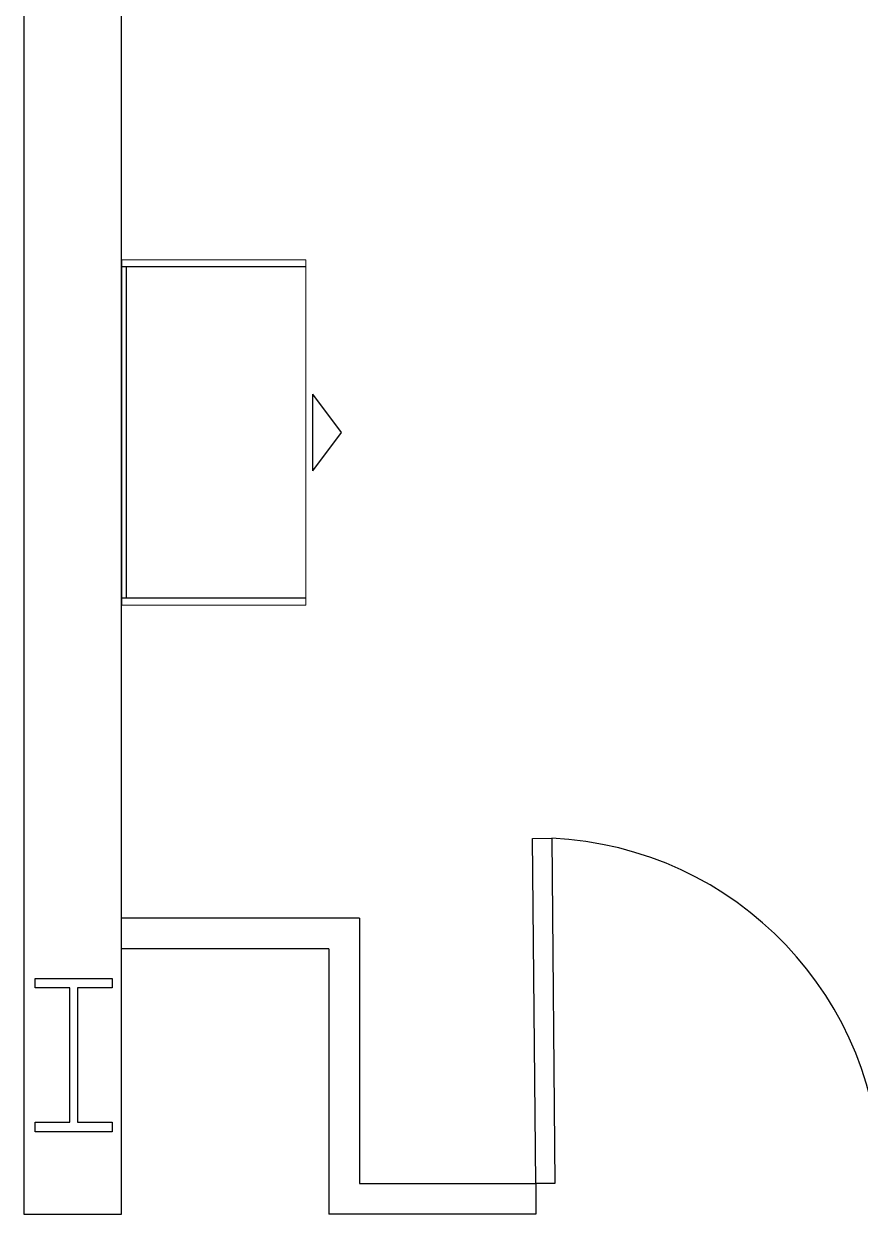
# Model space of a CAD drawing. Extents: x -15 to 8521, y -5327 to 1905.
# Drawn here: x -3 to 215, y 978.9 to 1289.3 of the extents above; entities that cross this region are included whole.
import ezdxf

# ---------------------------------------------------------------- set-up
doc = ezdxf.new("R2010")
doc.units = 0
for name, color, linetype in [('AR-DIV', 2, 'Continuous'), ('AR-EST', 4, 'Continuous'), ('AR-MOB', 2, 'Continuous'), ('AR-PAR-ALV', 5, 'Continuous'), ('AR-POR', 1, 'Continuous')]:
    doc.layers.add(name, color=color, linetype=linetype)

# ---------------------------------------------------------------- blocks, each defined once
blk = doc.blocks.new('porta')
at = {"color": 2}
blk.add_lwpolyline([(0, 0), (0, 0.9), (0.05, 0.9), (0.05, 0)], close=True, dxfattribs=at)
at = {"color": 1}
blk.add_arc((0.0001, 0.0014), 0.9, 359.3457, 86.819, dxfattribs=at)
blk = doc.blocks.new('ARM-ALTO')
at = {"color": 0, "linetype": 'Continuous', "lineweight": 15}
for p, q in [((2109.7842, 1073.1184), (2109.3042, 1073.1184)), ((2109.3042, 1072.2184), (2109.3042, 1073.1184)), ((2109.7842, 1073.1184), (2109.7842, 1072.2184)), ((2109.7842, 1072.2184), (2109.3042, 1072.2184)), ((2109.7842, 1072.2184), (2109.3042, 1072.2184)), ((2109.7842, 1072.2184), (2109.3042, 1072.2184))]:
    blk.add_line(p, q, dxfattribs=at)
at = {"color": 0}
for p, q in [((2109.7842, 1073.1004), (2109.3042, 1073.1004)), ((2109.3162, 1072.2364), (2109.3162, 1073.1004)), ((2109.8026, 1072.7684), (2109.8026, 1072.5684)), ((2109.8026, 1072.7684), (2109.8776, 1072.6684)), ((2109.8776, 1072.6684), (2109.8026, 1072.5684)), ((2109.7842, 1072.2364), (2109.3042, 1072.2364))]:
    blk.add_line(p, q, dxfattribs=at)

msp = doc.modelspace()

# ---------------------------------------------------------------- linework, layer by layer
at = {"layer": 'AR-DIV'}
for p, q in [((22.53, 1048.077), (22.53, 1056.077)), ((84.516, 1056.077), (22.53, 1056.077)), ((84.516, 1056.077), (22.53, 1056.077)), ((84.516, 1056.077), (84.516, 986.9)), ((84.516, 1056.077), (84.516, 986.9)), ((76.516, 1048.077), (22.53, 1048.077)), ((76.516, 1048.077), (22.53, 1048.077)), ((76.516, 1048.077), (76.516, 978.9)), ((76.516, 1048.077), (76.516, 978.9)), ((84.516, 986.9), (130.448, 986.9)), ((130.448, 986.9), (130.448, 978.9)), ((130.448, 978.9), (76.489, 978.9))]:
    msp.add_line(p, q, dxfattribs=at)
at = {"layer": 'AR-EST'}
msp.add_lwpolyline([(0.03, 1040.4), (20.03, 1040.4), (20.03, 1037.9), (11.03, 1037.9), (11.03, 1002.9), (20.03, 1002.9), (20.03, 1000.4), (0.03, 1000.4), (0.03, 1002.9), (9.03, 1002.9), (9.03, 1037.9), (0.03, 1037.9), (0.03, 1040.4)], dxfattribs=at)
at = {"layer": 'AR-PAR-ALV'}
msp.add_lwpolyline([(22.53, 978.9), (22.53, 1720.4), (-2.97, 1720.4), (-2.97, 978.9)], close=True, dxfattribs=at)

# ---------------------------------------------------------------- block references
at = {"layer": 'AR-MOB', "xscale": -100, "yscale": 100, "zscale": 100, "rotation": 180}
msp.add_blockref('ARM-ALTO', (-210907.887, 108449.576), dxfattribs=at)
at = {"layer": 'AR-POR', "xscale": 100, "yscale": 100, "zscale": 100, "rotation": 0.5224803336405859}
msp.add_blockref('porta', (130.448, 986.9), dxfattribs=at)

doc.saveas('drawing.dxf')
